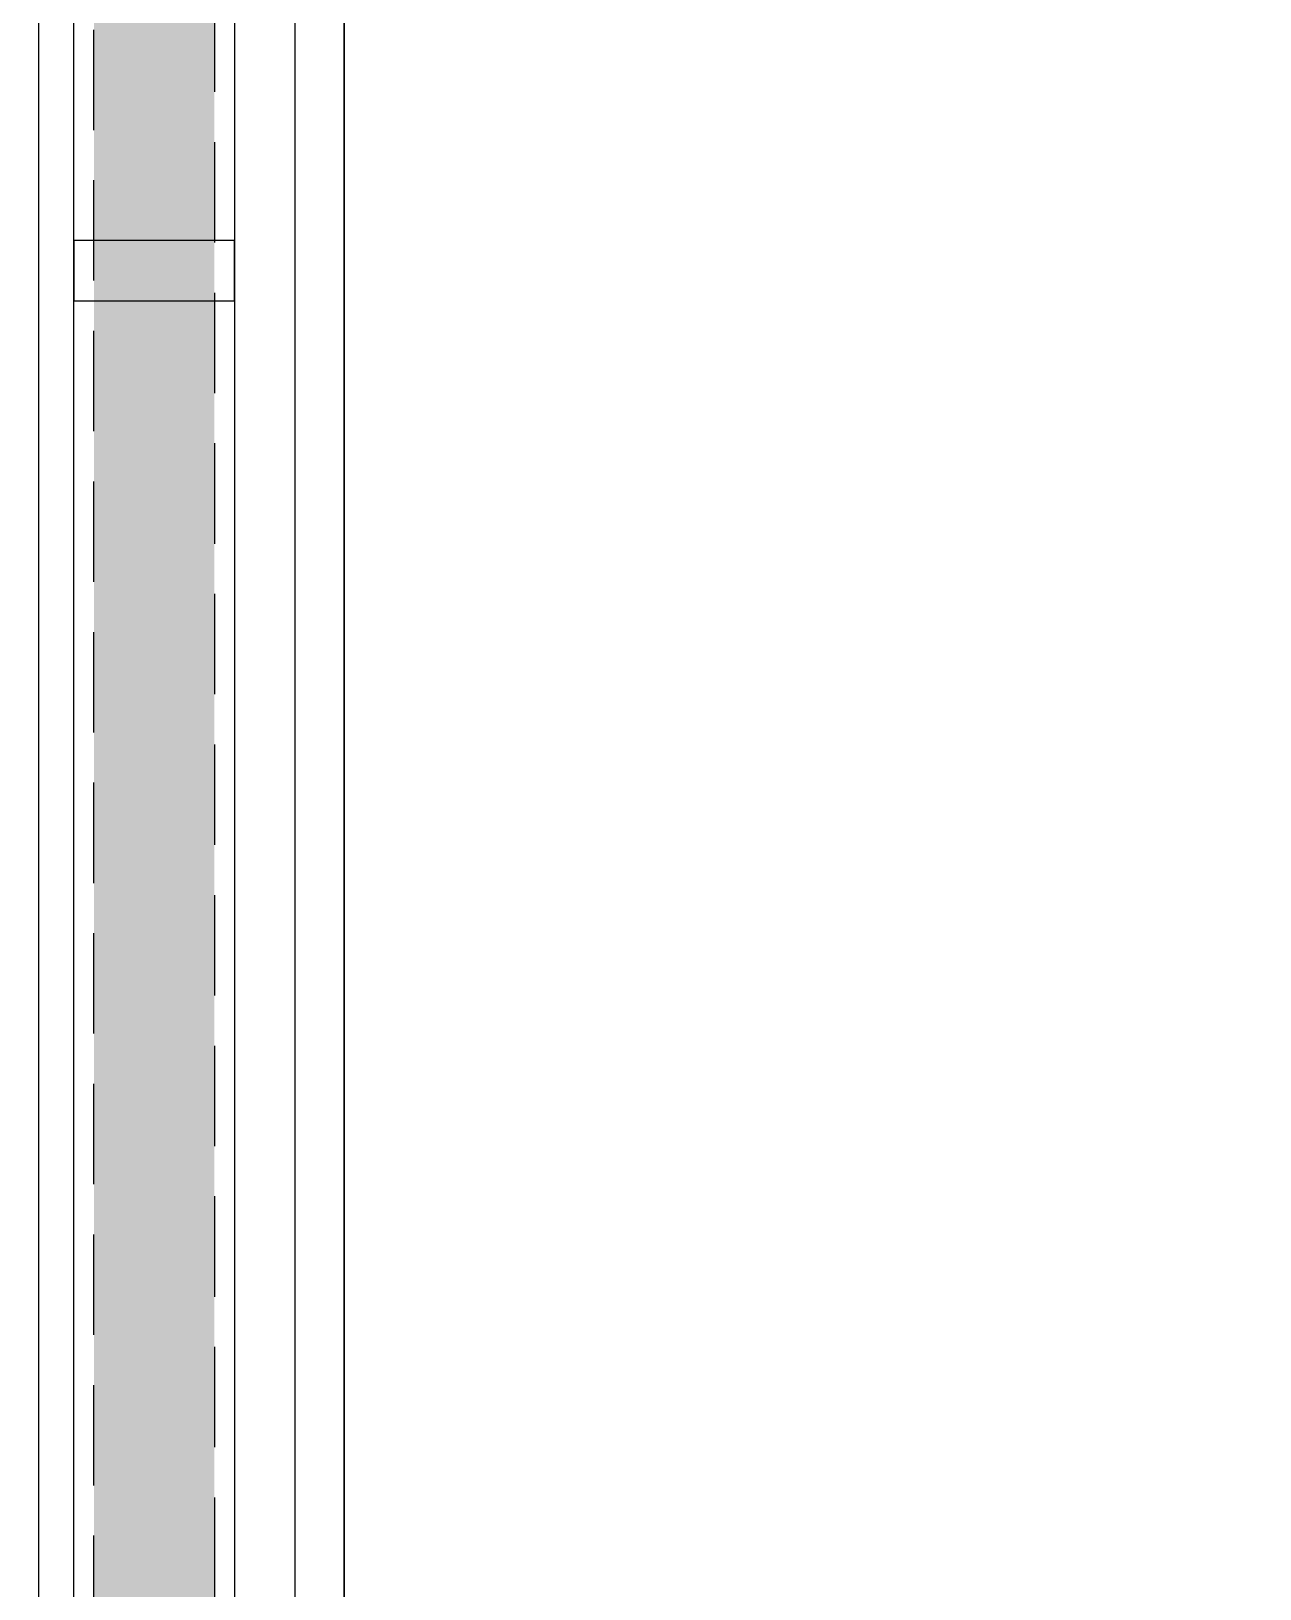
# Model space of a CAD drawing. Header units: millimetres. Extents: x 17886 to 18265, y -8727 to -7321.
# Drawn here: x 17952.99 to 17959.11, y -7876.47 to -7868.71 of the extents above; entities that cross this region are included whole.
import ezdxf

# ---------------------------------------------------------------- set-up
doc = ezdxf.new("R2010")
doc.units = ezdxf.units.MM
doc.linetypes.add('DASHED', pattern=[0.75, 0.5, -0.25])
doc.layers.add('a_rahmen235', color=7, linetype='Continuous')

msp = doc.modelspace()

# ---------------------------------------------------------------- hatches: boundary and pattern name
h = msp.add_hatch()
h.set_pattern_fill('AR-SAND', color=3, scale=0.01)
h.set_pattern_definition([(37.5, (-41.27013, 48.90954), (-0.016000313, 0.489413237), [0, -0.38608, 0, -0.4318, 0, -0.41275]), (7.5, (-41.27013, 48.90954), (0.449523283, 0.7168251), [0, -0.20828, 0, -0.34798, 0, -0.13335]), (327.5, (-41.58255, 48.90954), (0.79099237, 0.001437185), [0, -0.127, 0, -0.4572, 0, -0.5969]), (317.5, (-41.58255, 48.90954), (0.763556452, 0.222929323), [0, -0.0635, 0, -0.29972, 0, -0.3429])])
h.paths.add_polyline_path([(17953.9062, -7855.01246), (17953.3062, -7855.01246), (17953.3062, -7879.70246), (17953.9062, -7879.70246)])

# ---------------------------------------------------------------- linework, layer by layer
at = {"color": 3, "linetype": 'DASHED'}
msp.add_lwpolyline([(17953.3062, -7855.01246), (17953.9062, -7855.01246), (17953.9062, -7879.70246), (17953.3062, -7879.70246)], close=True, dxfattribs=at)
at = {"color": 6}
for points in [[(17953.20618, -7860.90246), (17952.70618, -7860.90246), (17952.70618, -7880.90246), (17953.20618, -7880.90246)], [(17964.00618, -7860.90246), (17954.00618, -7860.90246), (17954.00618, -7878.90246), (17964.00618, -7878.90246)], [(17963.70618, -7861.20246), (17954.30618, -7861.20246), (17954.30618, -7878.60246), (17963.70618, -7878.60246)], [(17953.20618, -7869.75246), (17953.20618, -7870.05246), (17954.00618, -7870.05246), (17954.00618, -7869.75246)]]:
    msp.add_lwpolyline(points, close=True, dxfattribs=at)
at = {"layer": 'a_rahmen235', "extrusion": (0, 1, 0)}
msp.add_line((17954.55118, -7879.70246), (17954.55118, -7855.01246), dxfattribs=at)
at = {"layer": 'a_rahmen235'}
msp.add_lwpolyline([(17954.55118, -7879.70246), (17953.03118, -7879.70246), (17953.03118, -7855.01246), (17954.55118, -7855.01246)], close=True, dxfattribs=at)

doc.saveas('drawing.dxf')
